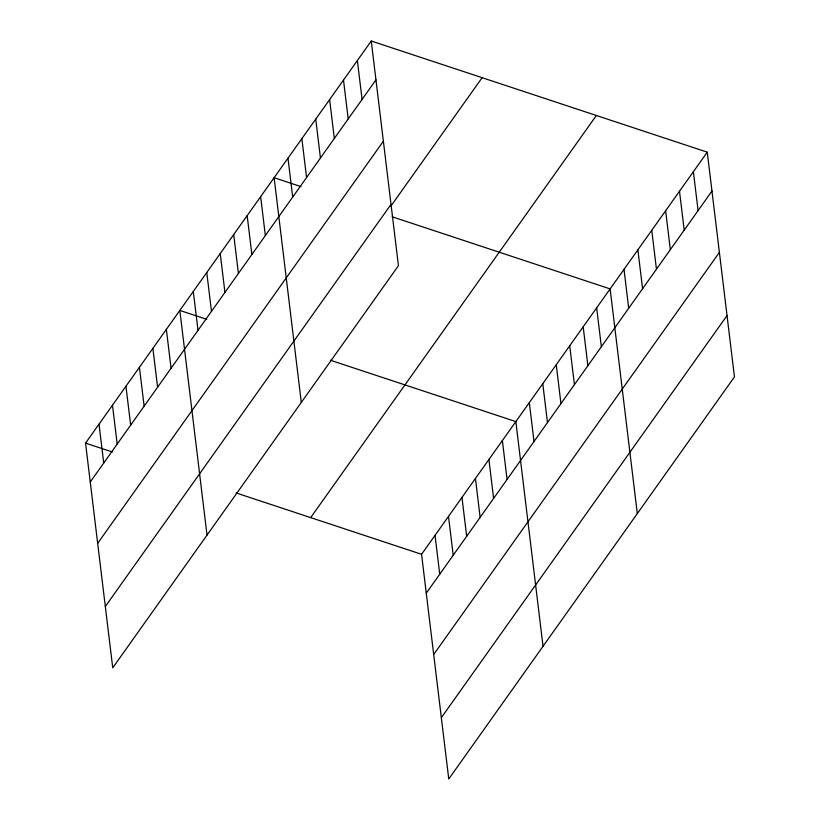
<?xml version="1.0" encoding="UTF-8"?>
<svg xmlns="http://www.w3.org/2000/svg" width="820" height="820" viewBox="0 0 820 820"><rect width="100%" height="100%" fill="white"/><g stroke="black" fill="none" stroke-linecap="round" stroke-linejoin="round"><path stroke-width="1.23" d="M371.245 41L398.438 265.7L112.74 667.828L85.546 443.128L371.245 41L707.26 152.172L734.453 376.872L448.755 779L421.562 554.299L707.26 152.172M90.251 482.006L375.949 79.888M97.672 543.332L383.37 141.204M105.319 606.503L391.017 204.385M390.832 206.189L482.129 77.685M310.678 517.605L596.376 115.487M426.267 593.178L711.965 191.06M433.688 654.503L719.386 252.375M441.334 717.684L727.032 315.556M300.96 186.601L274.116 177.725L301.299 402.425M392.206 216.798L610.121 288.896L637.314 513.597M206.681 319.308L179.826 310.421L207.019 535.122M330.398 360.236L515.841 421.593L543.035 646.303M85.546 443.128L112.391 452.005M236.119 492.943L421.562 554.299M693.382 171.708L698.086 210.586M679.503 191.234L684.208 230.123M665.625 210.771L670.329 249.649M651.746 230.297L656.451 269.185M637.878 249.833L642.583 288.712M623.999 269.36L628.704 308.248M596.652 307.848L601.357 346.737M583.184 326.811L587.889 365.699M569.716 345.763L574.42 384.652M556.247 364.726L560.952 403.604M542.778 383.678L547.483 422.566M529.31 402.64L534.015 441.519M502.373 440.555L507.078 479.433M488.904 459.507L493.609 498.396M475.436 478.47L480.141 517.348M461.967 497.422L466.672 536.311M448.499 516.385L453.204 555.263M435.03 535.337L439.735 574.226M357.366 60.536L362.081 99.415M343.498 80.063L348.203 118.951M329.619 99.599L334.324 138.477M315.741 119.125L320.446 158.014M301.862 138.662L306.567 177.54M287.984 158.188L292.689 197.077M260.637 196.677L265.352 235.565M247.168 215.639L251.883 254.518M233.7 234.592L238.415 273.48M220.231 253.554L224.946 292.433M206.763 272.507L211.478 311.395M193.294 291.469L198.01 330.347M166.357 329.384L171.072 368.262M152.889 348.336L157.604 387.224M139.421 367.298L144.135 406.177M125.952 386.251L130.667 425.139M112.483 405.213L117.188 444.091M99.015 424.165L103.72 463.054"/></g></svg>
